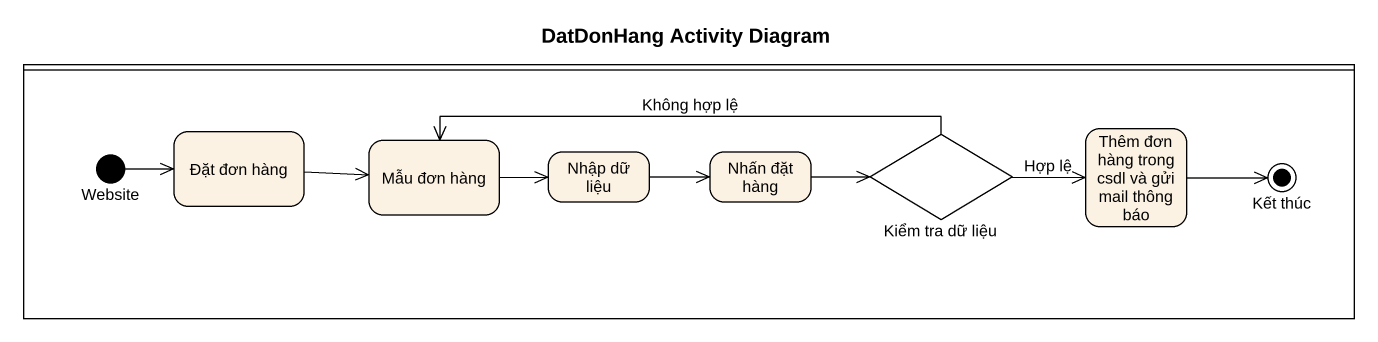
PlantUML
@startuml
title DatDonHang Activity Diagram
hide empty description
state " " as lane1 <<partition>> {
  state Website <<start>>
  state "Đặt đơn hàng" as Đặt_đơn_hàng
  state "Mẫu đơn hàng" as Mẫu_đơn_hàng
  state "Nhập dữ liệu" as Nhập_dữ_liệu
  state "Nhấn đặt hàng" as Nhấn_đặt_hàng
  state "Kiểm tra dữ liệu" as Kiểm_tra_dữ_liệu <<choice>>
  state "Thêm đơn hàng trong csdl và gửi mail thông báo" as Thêm_đơn_hàng_trong_csdl_và
  state "Kết thúc" as Kết_thúc <<end>>
}
Website -right-> Đặt_đơn_hàng
Đặt_đơn_hàng -right-> Mẫu_đơn_hàng
Mẫu_đơn_hàng -right-> Nhập_dữ_liệu
Nhập_dữ_liệu -right-> Nhấn_đặt_hàng
Nhấn_đặt_hàng -right-> Kiểm_tra_dữ_liệu
Kiểm_tra_dữ_liệu -left-> Mẫu_đơn_hàng : Không hợp lệ
Kiểm_tra_dữ_liệu -right-> Thêm_đơn_hàng_trong_csdl_và : Hợp lệ
Thêm_đơn_hàng_trong_csdl_và -right-> Kết_thúc
@enduml
